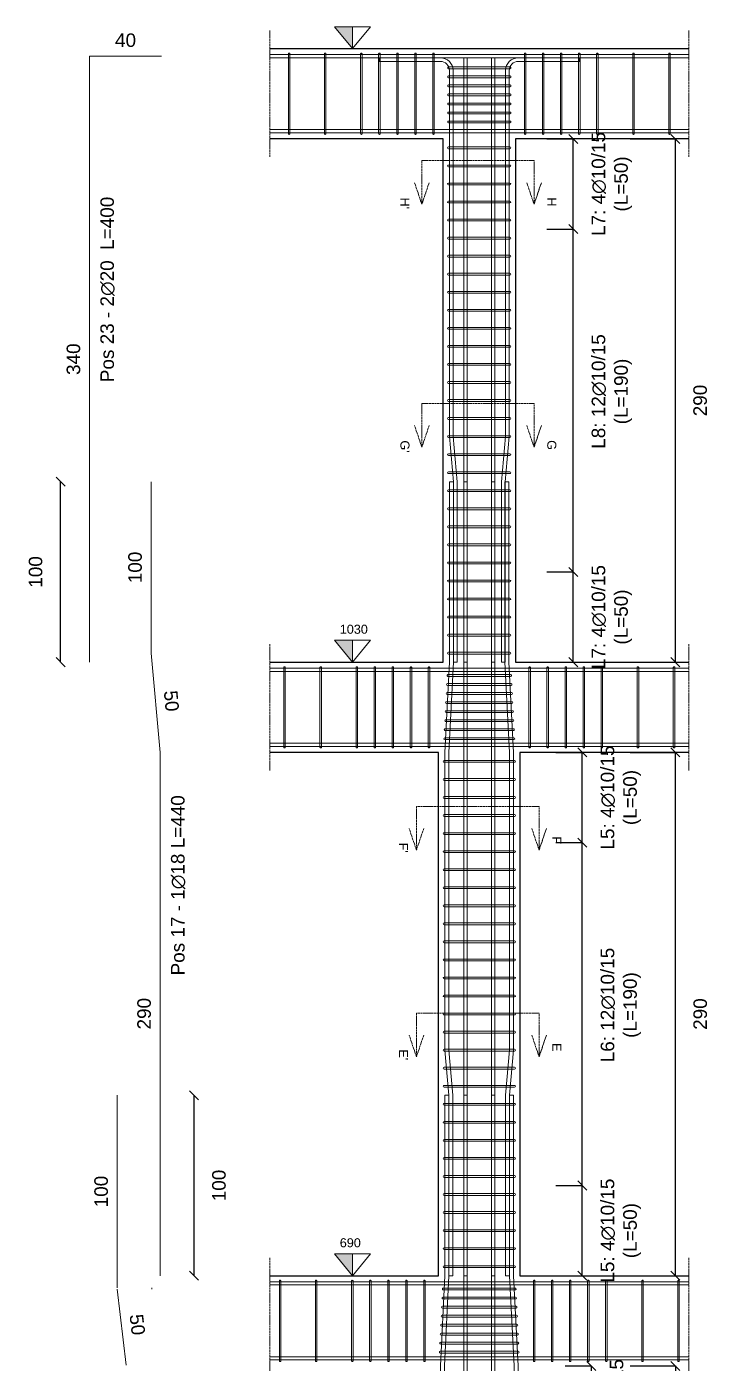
# Model space of a CAD drawing. Header units: millimetres. Extents: x -455371 to 117772, y -78417 to 116564.
# Drawn here: x -428086 to -424305, y 58303 to 65710 of the extents above; entities that cross this region are included whole.
import ezdxf

# ---------------------------------------------------------------- set-up
doc = ezdxf.new("R2010")
doc.units = ezdxf.units.MM
doc.linetypes.add('ACAD_ISO02W100', pattern=[15, 12, -3])
doc.layers.get('0').update_dxf_attribs({"color": 255})
for name, color, linetype, lineweight in [('armature', 5, 'Continuous', 18), ('Cls', 7, 'Continuous', 25), ('quote', 5, 'Continuous', 15), ('Scritte', 7, 'Continuous', 15), ('staffe', 10, 'Continuous', 15), ('tratteggio 1 a 50', 230, 'ACAD_ISO02W100', 15)]:
    doc.layers.add(name, color=color, linetype=linetype, lineweight=lineweight)
doc.layers.add('RETINI', color=253, linetype='Continuous')
doc.styles.get("Standard").update_dxf_attribs({"font": 'arial.ttf'})
doc.dimstyles.new('per distinte 1 a 50', dxfattribs={"dimtxt": 75, "dimasz": 150, "dimexe": 0.18, "dimexo": 250, "dimgap": 50, "dimtad": 1, "dimdec": 0, "dimlfac": 0.1, "dimzin": 0, "dimdsep": 46, "dimtxsty": 'Standard', "dimblk": 'NONE', "dimcen": 0, "dimse1": 1, "dimse2": 1, "dimsd1": 1, "dimsd2": 1, "dimadec": 0, "dimazin": 0, "dimtfac": 1, "dimtdec": 0, "dimtix": 1, "dimtofl": 0, "dimtmove": 0, "dimatfit": 3, "dimldrblk": 'NONE', "dimfxl": 250, "dimfxlon": 1, "dimtolj": 1, "dimtzin": 0, "dimarcsym": 2})
doc.dimstyles.new('scala1 a 50', dxfattribs={"dimtxt": 75, "dimasz": 50, "dimexe": 0.18, "dimexo": 250, "dimgap": 100, "dimtad": 2, "dimdec": 0, "dimlfac": 0.1, "dimzin": 0, "dimdsep": 46, "dimtxsty": 'Standard', "dimblk": 'OBLIQUE', "dimcen": -100, "dimadec": 0, "dimazin": 0, "dimtfac": 1, "dimtdec": 0, "dimtofl": 0, "dimtmove": 0, "dimatfit": 3, "dimfxl": 250, "dimfxlon": 1, "dimtolj": 1, "dimtzin": 0, "dimarcsym": 0})

# ---------------------------------------------------------------- blocks, each defined once
blk = doc.blocks.new('*U2539')
at = {"layer": 'staffe'}
blk.add_lwpolyline([(195, 5), (-195, 5, 1), (-195, -5), (195, -5, 1)], format="xyb", close=True, dxfattribs=at)
blk = doc.blocks.new('*U2566')
at = {"layer": 'armature', "color": 0, "linetype": 'ByBlock', "lineweight": -2, "transparency": 16777216}
for p in [(0, 2800), (0, 2700), (0, 2600), (0, 2500), (0, 2400), (0, 2300), (0, 2200), (0, 2100), (0, 2000), (0, 1900), (0, 1800), (0, 1700), (0, 1600), (0, 1500), (0, 1400), (0, 1300), (0, 1200), (0, 1100), (0, 1000), (0, 900), (0, 800), (0, 700), (0, 600), (0, 500), (0, 400), (0, 300), (0, 200), (0, 100), (0, 0)]:
    blk.add_blockref('*U2539', p, dxfattribs=at)
blk = doc.blocks.new('*U2567')
at = {"layer": 'staffe'}
for points in [[(-170.3, 5, 1), (-170.3, -5), (170.3, -5)], [(-170.3, 5), (170.3, 5, -1), (170.3, -5)]]:
    blk.add_lwpolyline(points, format="xyb", dxfattribs=at)
blk = doc.blocks.new('*U2568')
at = {"layer": 'armature', "color": 0, "linetype": 'ByBlock', "lineweight": -2, "transparency": 16777216}
for p in [(0, 2800), (0, 2700), (0, 2600), (0, 2500), (0, 2400), (0, 2300), (0, 2200), (0, 2100), (0, 2000), (0, 1900), (0, 1800), (0, 1700), (0, 1600), (0, 1500), (0, 1400), (0, 1300), (0, 1200), (0, 1100), (0, 1000), (0, 900), (0, 800), (0, 700), (0, 600), (0, 500), (0, 400), (0, 300), (0, 200), (0, 100), (0, 0)]:
    blk.add_blockref('*U2567', p, dxfattribs=at)
blk = doc.blocks.new('*U2609')
at = {"layer": 'staffe'}
for points in [[(-170.3, 5, 1), (-170.3, -5), (170.3, -5)], [(-170.3, 5), (170.3, 5, -1), (170.3, -5)]]:
    blk.add_lwpolyline(points, format="xyb", dxfattribs=at)
blk = doc.blocks.new('*U2534')
at = {"layer": 'armature', "color": 0, "linetype": 'ByBlock', "lineweight": -2, "transparency": 16777216}
for p in [(0, 0), (0, -50), (0, -100), (0, -150), (0, -200), (0, -250), (0, -300)]:
    blk.add_blockref('*U2609', p, dxfattribs=at)
blk = doc.blocks.new('*U2610')
at = {"layer": 'staffe'}
blk.add_lwpolyline([(-4, -220.9), (-4, 221.1)], dxfattribs=at)
blk.add_lwpolyline([(4, 221.1), (4, -221.1, -1.019498), (-4, -220.9)], format="xyb", dxfattribs=at)
blk.add_arc((0, 221.1), 4, 0, 182.21267, dxfattribs=at)
blk = doc.blocks.new('*U2573')
at = {"layer": 'armature', "color": 0, "linetype": 'ByBlock', "lineweight": -2, "transparency": 16777216}
for p in [(0, 0), (100, 0), (200, 0), (300, 0), (400, 0)]:
    blk.add_blockref('*U2610', p, dxfattribs=at)
blk = doc.blocks.new('*U2574')
at = {"layer": 'staffe'}
blk.add_lwpolyline([(-4, -220.9), (-4, 221.1)], dxfattribs=at)
blk.add_lwpolyline([(4, 221.1), (4, -221.1, -1.019498), (-4, -220.9)], format="xyb", dxfattribs=at)
blk.add_arc((0, 221.1), 4, 0, 182.21267, dxfattribs=at)
blk = doc.blocks.new('*U2575')
at = {"layer": 'armature', "color": 0, "linetype": 'ByBlock', "lineweight": -2, "transparency": 16777216}
for p in [(0, 0), (200, 0)]:
    blk.add_blockref('*U2574', p, dxfattribs=at)
blk = doc.blocks.new('*U2576')
at = {"layer": 'staffe'}
blk.add_lwpolyline([(-4, -220.9), (-4, 221.1)], dxfattribs=at)
blk.add_lwpolyline([(4, 221.1), (4, -221.1, -1.019498), (-4, -220.9)], format="xyb", dxfattribs=at)
blk.add_arc((0, 221.1), 4, 0, 182.21267, dxfattribs=at)
blk = doc.blocks.new('*U2577')
at = {"layer": 'armature', "color": 0, "linetype": 'ByBlock', "lineweight": -2, "transparency": 16777216}
for p in [(0, 0), (100, 0), (200, 0), (300, 0), (400, 0)]:
    blk.add_blockref('*U2576', p, dxfattribs=at)
blk = doc.blocks.new('*U2578')
at = {"layer": 'staffe'}
blk.add_lwpolyline([(-4, -220.9), (-4, 221.1)], dxfattribs=at)
blk.add_lwpolyline([(4, 221.1), (4, -221.1, -1.019498), (-4, -220.9)], format="xyb", dxfattribs=at)
blk.add_arc((0, 221.1), 4, 0, 182.21267, dxfattribs=at)
blk = doc.blocks.new('*U2579')
at = {"layer": 'armature', "color": 0, "linetype": 'ByBlock', "lineweight": -2, "transparency": 16777216}
for p in [(0, 0), (200, 0)]:
    blk.add_blockref('*U2578', p, dxfattribs=at)
blk = doc.blocks.new('*U2607')
at = {"layer": 'staffe'}
blk.add_lwpolyline([(-4, -220.9), (-4, 221.1)], dxfattribs=at)
blk.add_lwpolyline([(4, 221.1), (4, -221.1, -1.019498), (-4, -220.9)], format="xyb", dxfattribs=at)
blk.add_arc((0, 221.1), 4, 0, 182.21267, dxfattribs=at)
blk = doc.blocks.new('*U2608')
at = {"layer": 'armature', "color": 0, "linetype": 'ByBlock', "lineweight": -2, "transparency": 16777216}
for p in [(0, 0), (100, 0), (200, 0), (300, 0), (400, 0)]:
    blk.add_blockref('*U2607', p, dxfattribs=at)
blk = doc.blocks.new('*U2617')
at = {"layer": 'staffe'}
blk.add_lwpolyline([(-4, -220.9), (-4, 221.1)], dxfattribs=at)
blk.add_lwpolyline([(4, 221.1), (4, -221.1, -1.019498), (-4, -220.9)], format="xyb", dxfattribs=at)
blk.add_arc((0, 221.1), 4, 0, 182.21267, dxfattribs=at)
blk = doc.blocks.new('*U2618')
at = {"layer": 'armature', "color": 0, "linetype": 'ByBlock', "lineweight": -2, "transparency": 16777216}
for p in [(0, 0), (200, 0)]:
    blk.add_blockref('*U2617', p, dxfattribs=at)
blk = doc.blocks.new('*U2619')
at = {"layer": 'staffe'}
blk.add_lwpolyline([(-4, -220.9), (-4, 221.1)], dxfattribs=at)
blk.add_lwpolyline([(4, 221.1), (4, -221.1, -1.019498), (-4, -220.9)], format="xyb", dxfattribs=at)
blk.add_arc((0, 221.1), 4, 0, 182.21267, dxfattribs=at)
blk = doc.blocks.new('*U2620')
at = {"layer": 'armature', "color": 0, "linetype": 'ByBlock', "lineweight": -2, "transparency": 16777216}
for p in [(0, 0), (100, 0), (200, 0), (300, 0), (400, 0)]:
    blk.add_blockref('*U2619', p, dxfattribs=at)
blk = doc.blocks.new('*U2621')
at = {"layer": 'staffe'}
blk.add_lwpolyline([(-4, -220.9), (-4, 221.1)], dxfattribs=at)
blk.add_lwpolyline([(4, 221.1), (4, -221.1, -1.019498), (-4, -220.9)], format="xyb", dxfattribs=at)
blk.add_arc((0, 221.1), 4, 0, 182.21267, dxfattribs=at)
blk = doc.blocks.new('*U2622')
at = {"layer": 'armature', "color": 0, "linetype": 'ByBlock', "lineweight": -2, "transparency": 16777216}
for p in [(0, 0), (200, 0)]:
    blk.add_blockref('*U2621', p, dxfattribs=at)
blk = doc.blocks.new('*U2627')
at = {"layer": 'staffe'}
blk.add_lwpolyline([(-4, -220.9), (-4, 221.1)], dxfattribs=at)
blk.add_lwpolyline([(4, 221.1), (4, -221.1, -1.019498), (-4, -220.9)], format="xyb", dxfattribs=at)
blk.add_arc((0, 221.1), 4, 0, 182.21267, dxfattribs=at)
blk = doc.blocks.new('*U2628')
at = {"layer": 'armature', "color": 0, "linetype": 'ByBlock', "lineweight": -2, "transparency": 16777216}
for p in [(0, 0), (100, 0), (200, 0), (300, 0), (400, 0)]:
    blk.add_blockref('*U2627', p, dxfattribs=at)
blk = doc.blocks.new('*U2629')
at = {"layer": 'staffe'}
blk.add_lwpolyline([(-4, -220.9), (-4, 221.1)], dxfattribs=at)
blk.add_lwpolyline([(4, 221.1), (4, -221.1, -1.019498), (-4, -220.9)], format="xyb", dxfattribs=at)
blk.add_arc((0, 221.1), 4, 0, 182.21267, dxfattribs=at)
blk = doc.blocks.new('*U2630')
at = {"layer": 'armature', "color": 0, "linetype": 'ByBlock', "lineweight": -2, "transparency": 16777216}
for p in [(0, 0), (200, 0)]:
    blk.add_blockref('*U2629', p, dxfattribs=at)
blk = doc.blocks.new('*U2631')
at = {"layer": 'staffe'}
blk.add_lwpolyline([(-4, -220.9), (-4, 221.1)], dxfattribs=at)
blk.add_lwpolyline([(4, 221.1), (4, -221.1, -1.019498), (-4, -220.9)], format="xyb", dxfattribs=at)
blk.add_arc((0, 221.1), 4, 0, 182.21267, dxfattribs=at)
blk = doc.blocks.new('*U2632')
at = {"layer": 'armature', "color": 0, "linetype": 'ByBlock', "lineweight": -2, "transparency": 16777216}
for p in [(0, 0), (100, 0), (200, 0), (300, 0), (400, 0)]:
    blk.add_blockref('*U2631', p, dxfattribs=at)
blk = doc.blocks.new('*U2633')
at = {"layer": 'staffe'}
blk.add_lwpolyline([(-4, -220.9), (-4, 221.1)], dxfattribs=at)
blk.add_lwpolyline([(4, 221.1), (4, -221.1, -1.019498), (-4, -220.9)], format="xyb", dxfattribs=at)
blk.add_arc((0, 221.1), 4, 0, 182.21267, dxfattribs=at)
blk = doc.blocks.new('*U2634')
at = {"layer": 'armature', "color": 0, "linetype": 'ByBlock', "lineweight": -2, "transparency": 16777216}
for p in [(0, 0), (200, 0)]:
    blk.add_blockref('*U2633', p, dxfattribs=at)
blk = doc.blocks.new('*D3009')
at = {"layer": 'Defpoints', "color": 0, "transparency": 16777216}
for p in [(-427585.3, 58721.5), (-427584.9, 58721.6), (-427535.2, 58292.6)]:
    blk.add_point(p, dxfattribs=at)
at = {"layer": 'quote', "color": 0, "transparency": 16777216, "insert": (-427472.8, 58517.2), "char_height": 75, "attachment_point": 5, "rotation": 276.60722}
blk.add_mtext('\\A1;50', dxfattribs=at)
blk = doc.blocks.new('_None')
blk = doc.blocks.new('*D2791')
at = {"layer": 'Defpoints', "color": 0, "transparency": 16777216}
for p in [(-427346.9, 61692.6), (-427346.9, 58788.5), (-427346.9, 58788.5)]:
    blk.add_point(p, dxfattribs=at)
at = {"layer": 'quote', "color": 0, "transparency": 16777216, "insert": (-427435.2, 60240.5), "char_height": 75, "attachment_point": 5, "rotation": 90}
blk.add_mtext('\\A1;290', dxfattribs=at)
blk = doc.blocks.new('*D3010')
at = {"layer": 'Defpoints', "color": 0, "transparency": 16777216}
for p in [(-427396.9, 62238.5), (-427396.9, 62238.5), (-427346.9, 61692.6)]:
    blk.add_point(p, dxfattribs=at)
at = {"layer": 'quote', "color": 0, "transparency": 16777216, "insert": (-427284, 61973.6), "char_height": 75, "attachment_point": 5, "rotation": 275.23262}
blk.add_mtext('\\A1;50', dxfattribs=at)
blk = doc.blocks.new('*D3011')
at = {"layer": 'Defpoints', "color": 0, "transparency": 16777216}
for p in [(-427396.9, 63188.5), (-427396.9, 63188.5), (-427396.9, 62238.5)]:
    blk.add_point(p, dxfattribs=at)
at = {"layer": 'quote', "color": 0, "transparency": 16777216, "insert": (-427485.2, 62713.5), "char_height": 75, "attachment_point": 5, "rotation": 90}
blk.add_mtext('\\A1;100', dxfattribs=at)
blk = doc.blocks.new('*D2792')
at = {"layer": 'Defpoints', "color": 0, "transparency": 16777216}
for p in [(-427738.2, 65546.5), (-427738.2, 62188.5), (-427738.2, 62188.5)]:
    blk.add_point(p, dxfattribs=at)
at = {"layer": 'quote', "color": 0, "transparency": 16777216, "insert": (-427826.6, 63867.5), "char_height": 75, "attachment_point": 5, "rotation": 90}
blk.add_mtext('\\A1;340', dxfattribs=at)
blk = doc.blocks.new('*D3012')
at = {"layer": 'Defpoints', "color": 0, "transparency": 16777216}
for p in [(-427738.2, 65546.5), (-427738.2, 65546.5), (-427338.2, 65546.5)]:
    blk.add_point(p, dxfattribs=at)
at = {"layer": 'quote', "color": 0, "transparency": 16777216, "insert": (-427538.2, 65634.8), "char_height": 75, "attachment_point": 5}
blk.add_mtext('\\A1;40', dxfattribs=at)
blk = doc.blocks.new('*D2797')
at = {"layer": 'Defpoints', "color": 0, "transparency": 16777216}
for p in [(-427584.9, 59788.5), (-427584.9, 58721.5), (-427584.9, 58721.5)]:
    blk.add_point(p, dxfattribs=at)
at = {"layer": 'quote', "color": 0, "transparency": 16777216, "insert": (-427673.2, 59255), "char_height": 75, "attachment_point": 5, "rotation": 90}
blk.add_mtext('\\A1;100', dxfattribs=at)
blk = doc.blocks.new('_Oblique')
at = {"color": 0, "linetype": 'ByBlock', "lineweight": -2}
blk.add_line((-0.5, -0.5), (0.5, 0.5), dxfattribs=at)
blk = doc.blocks.new('*D2844')
at = {"layer": 'Defpoints', "color": 0, "transparency": 16777216}
for p in [(-427346.9, 59788.5), (-427158.8, 59788.5), (-427346.9, 58788.5)]:
    blk.add_point(p, dxfattribs=at)
at = {"layer": 'quote', "color": 0, "lineweight": -2, "transparency": 16777216}
for p, q in [((-427158.8, 59788.5), (-427158.6, 59788.5)), ((-427158.8, 58788.5), (-427158.8, 59788.5)), ((-427158.8, 58788.5), (-427158.6, 58788.5))]:
    blk.add_line(p, q, dxfattribs=at)
at = {"layer": 'quote', "color": 0, "lineweight": -2, "transparency": 16777216, "xscale": 50, "yscale": 50, "zscale": 50}
for p, rotation in [((-427158.8, 59788.5), 90), ((-427158.8, 58788.5), 270)]:
    blk.add_blockref('_Oblique', p, dxfattribs=dict(at, rotation=rotation))
at = {"layer": 'quote', "color": 0, "transparency": 16777216, "insert": (-427020.5, 59288.5), "char_height": 75, "attachment_point": 5, "rotation": 90}
blk.add_mtext('\\A1;100', dxfattribs=at)
blk = doc.blocks.new('*D2846')
at = {"layer": 'Defpoints', "color": 0, "transparency": 16777216}
for p in [(-427898.1, 63188.5), (-427738.2, 63188.5), (-427738.2, 62188.5)]:
    blk.add_point(p, dxfattribs=at)
at = {"layer": 'quote', "color": 0, "lineweight": -2, "transparency": 16777216}
for p, q in [((-427898.1, 63188.5), (-427898.2, 63188.5)), ((-427898.1, 62188.5), (-427898.1, 63188.5)), ((-427898.1, 62188.5), (-427898.2, 62188.5))]:
    blk.add_line(p, q, dxfattribs=at)
at = {"layer": 'quote', "color": 0, "lineweight": -2, "transparency": 16777216, "xscale": 50, "yscale": 50, "zscale": 50}
for p, rotation in [((-427898.1, 63188.5), 90), ((-427898.1, 62188.5), 270)]:
    blk.add_blockref('_Oblique', p, dxfattribs=dict(at, rotation=rotation))
at = {"layer": 'quote', "color": 0, "transparency": 16777216, "insert": (-428036.4, 62688.5), "char_height": 75, "attachment_point": 5, "rotation": 90}
blk.add_mtext('\\A1;100', dxfattribs=at)
blk = doc.blocks.new('*D2820')
at = {"layer": 'Defpoints', "color": 0, "transparency": 16777216}
for p in [(-425453.7, 65088.5), (-425453.7, 62188.5), (-424493.2, 62188.5)]:
    blk.add_point(p, dxfattribs=at)
at = {"layer": 'quote', "color": 0, "lineweight": -2, "transparency": 16777216}
for p, q in [((-424743.2, 65088.5), (-424493, 65088.5)), ((-424493.2, 65088.5), (-424493.2, 62188.5)), ((-424743.2, 62188.5), (-424493, 62188.5))]:
    blk.add_line(p, q, dxfattribs=at)
at = {"layer": 'quote', "color": 0, "lineweight": -2, "transparency": 16777216, "xscale": 50, "yscale": 50, "zscale": 50}
for p, rotation in [((-424493.2, 65088.5), 90), ((-424493.2, 62188.5), 270)]:
    blk.add_blockref('_Oblique', p, dxfattribs=dict(at, rotation=rotation))
at = {"layer": 'quote', "color": 0, "transparency": 16777216, "insert": (-424354.9, 63638.5), "char_height": 75, "attachment_point": 5, "rotation": 90}
blk.add_mtext('\\A1;290', dxfattribs=at)
blk = doc.blocks.new('*D2847')
at = {"layer": 'Defpoints', "color": 0, "transparency": 16777216}
for p in [(-425403.7, 61688.5), (-425403.7, 58788.5), (-424492.7, 58788.5)]:
    blk.add_point(p, dxfattribs=at)
at = {"layer": 'quote', "color": 0, "lineweight": -2, "transparency": 16777216}
for p, q in [((-424742.7, 61688.5), (-424492.5, 61688.5)), ((-424492.7, 61688.5), (-424492.7, 58788.5)), ((-424742.7, 58788.5), (-424492.5, 58788.5))]:
    blk.add_line(p, q, dxfattribs=at)
at = {"layer": 'quote', "color": 0, "lineweight": -2, "transparency": 16777216, "xscale": 50, "yscale": 50, "zscale": 50}
for p, rotation in [((-424492.7, 61688.5), 90), ((-424492.7, 58788.5), 270)]:
    blk.add_blockref('_Oblique', p, dxfattribs=dict(at, rotation=rotation))
at = {"layer": 'quote', "color": 0, "transparency": 16777216, "insert": (-424354.4, 60238.5), "char_height": 75, "attachment_point": 5, "rotation": 90}
blk.add_mtext('\\A1;290', dxfattribs=at)
blk = doc.blocks.new('*D2848')
at = {"layer": 'Defpoints', "color": 0, "transparency": 16777216}
for p in [(-425353.7, 58288.5), (-425353.7, 55388.5), (-424492.2, 55388.5)]:
    blk.add_point(p, dxfattribs=at)
at = {"layer": 'quote', "color": 0, "lineweight": -2, "transparency": 16777216}
for p, q in [((-424742.2, 58288.5), (-424492, 58288.5)), ((-424492.2, 58288.5), (-424492.2, 55388.5)), ((-424742.2, 55388.5), (-424492, 55388.5))]:
    blk.add_line(p, q, dxfattribs=at)
at = {"layer": 'quote', "color": 0, "lineweight": -2, "transparency": 16777216, "xscale": 50, "yscale": 50, "zscale": 50}
for p, rotation in [((-424492.2, 58288.5), 90), ((-424492.2, 55388.5), 270)]:
    blk.add_blockref('_Oblique', p, dxfattribs=dict(at, rotation=rotation))
at = {"layer": 'quote', "color": 0, "transparency": 16777216, "insert": (-424353.9, 56838.5), "char_height": 75, "attachment_point": 5, "rotation": 90}
blk.add_mtext('\\A1;290', dxfattribs=at)
blk = doc.blocks.new('*D2864')
at = {"layer": 'Defpoints', "color": 0, "transparency": 16777216}
for p in [(-425353.7, 58288.5), (-424957.8, 58288.5), (-425353.7, 57788.5)]:
    blk.add_point(p, dxfattribs=at)
at = {"layer": 'quote', "color": 0, "lineweight": -2, "transparency": 16777216}
for p, q in [((-425103.7, 58288.5), (-424957.6, 58288.5)), ((-424957.8, 57788.5), (-424957.8, 58288.5)), ((-425103.7, 57788.5), (-424957.6, 57788.5))]:
    blk.add_line(p, q, dxfattribs=at)
at = {"layer": 'quote', "color": 0, "lineweight": -2, "transparency": 16777216, "xscale": 50, "yscale": 50, "zscale": 50}
for p, rotation in [((-424957.8, 58288.5), 90), ((-424957.8, 57788.5), 270)]:
    blk.add_blockref('_Oblique', p, dxfattribs=dict(at, rotation=rotation))
at = {"layer": 'quote', "color": 0, "transparency": 16777216, "insert": (-424744.8, 58038.5), "char_height": 75, "attachment_point": 5, "rotation": 90}
blk.add_mtext('\\A1;L3: {\\A0;4∅10/15} \\P(L=50)', dxfattribs=at)
blk = doc.blocks.new('*D2865')
at = {"layer": 'Defpoints', "color": 0, "transparency": 16777216}
for p in [(-425403.7, 59288.5), (-425007.8, 59288.5), (-425403.7, 58788.5)]:
    blk.add_point(p, dxfattribs=at)
at = {"layer": 'quote', "color": 0, "lineweight": -2, "transparency": 16777216}
for p, q in [((-425153.7, 59288.5), (-425007.6, 59288.5)), ((-425007.8, 58788.5), (-425007.8, 59288.5)), ((-425153.7, 58788.5), (-425007.6, 58788.5))]:
    blk.add_line(p, q, dxfattribs=at)
at = {"layer": 'quote', "color": 0, "lineweight": -2, "transparency": 16777216, "xscale": 50, "yscale": 50, "zscale": 50}
for p, rotation in [((-425007.8, 59288.5), 90), ((-425007.8, 58788.5), 270)]:
    blk.add_blockref('_Oblique', p, dxfattribs=dict(at, rotation=rotation))
at = {"layer": 'quote', "color": 0, "transparency": 16777216, "insert": (-424794.8, 59038.5), "char_height": 75, "attachment_point": 5, "rotation": 90}
blk.add_mtext('\\A1;L5: {\\A0;4∅10/15} \\P(L=50)', dxfattribs=at)
blk = doc.blocks.new('*D2866')
at = {"layer": 'Defpoints', "color": 0, "transparency": 16777216}
for p in [(-425403.7, 61188.5), (-425007.8, 61188.5), (-425403.7, 59288.5)]:
    blk.add_point(p, dxfattribs=at)
at = {"layer": 'quote', "color": 0, "lineweight": -2, "transparency": 16777216}
for p, q in [((-425153.7, 61188.5), (-425007.6, 61188.5)), ((-425007.8, 59288.5), (-425007.8, 61188.5)), ((-425153.7, 59288.5), (-425007.6, 59288.5))]:
    blk.add_line(p, q, dxfattribs=at)
at = {"layer": 'quote', "color": 0, "lineweight": -2, "transparency": 16777216, "xscale": 50, "yscale": 50, "zscale": 50}
for p, rotation in [((-425007.8, 61188.5), 90), ((-425007.8, 59288.5), 270)]:
    blk.add_blockref('_Oblique', p, dxfattribs=dict(at, rotation=rotation))
at = {"layer": 'quote', "color": 0, "transparency": 16777216, "insert": (-424794.8, 60288.5), "char_height": 75, "attachment_point": 5, "rotation": 90}
blk.add_mtext('\\A1;L6: {\\A0;12∅10/15} \\P(L=190)', dxfattribs=at)
blk = doc.blocks.new('*D2867')
at = {"layer": 'Defpoints', "color": 0, "transparency": 16777216}
for p in [(-425403.7, 61688.5), (-425007.8, 61688.5), (-425403.7, 61188.5)]:
    blk.add_point(p, dxfattribs=at)
at = {"layer": 'quote', "color": 0, "lineweight": -2, "transparency": 16777216}
for p, q in [((-425153.7, 61688.5), (-425007.6, 61688.5)), ((-425007.8, 61188.5), (-425007.8, 61688.5)), ((-425153.7, 61188.5), (-425007.6, 61188.5))]:
    blk.add_line(p, q, dxfattribs=at)
at = {"layer": 'quote', "color": 0, "lineweight": -2, "transparency": 16777216, "xscale": 50, "yscale": 50, "zscale": 50}
for p, rotation in [((-425007.8, 61688.5), 90), ((-425007.8, 61188.5), 270)]:
    blk.add_blockref('_Oblique', p, dxfattribs=dict(at, rotation=rotation))
at = {"layer": 'quote', "color": 0, "transparency": 16777216, "insert": (-424794.8, 61438.5), "char_height": 75, "attachment_point": 5, "rotation": 90}
blk.add_mtext('\\A1;L5: {\\A0;4∅10/15} \\P(L=50)', dxfattribs=at)
blk = doc.blocks.new('*D2868')
at = {"layer": 'Defpoints', "color": 0, "transparency": 16777216}
for p in [(-425453.7, 62688.5), (-425057.8, 62688.5), (-425453.7, 62188.5)]:
    blk.add_point(p, dxfattribs=at)
at = {"layer": 'quote', "color": 0, "lineweight": -2, "transparency": 16777216}
for p, q in [((-425203.7, 62688.5), (-425057.6, 62688.5)), ((-425057.8, 62188.5), (-425057.8, 62688.5)), ((-425203.7, 62188.5), (-425057.6, 62188.5))]:
    blk.add_line(p, q, dxfattribs=at)
at = {"layer": 'quote', "color": 0, "lineweight": -2, "transparency": 16777216, "xscale": 50, "yscale": 50, "zscale": 50}
for p, rotation in [((-425057.8, 62688.5), 90), ((-425057.8, 62188.5), 270)]:
    blk.add_blockref('_Oblique', p, dxfattribs=dict(at, rotation=rotation))
at = {"layer": 'quote', "color": 0, "transparency": 16777216, "insert": (-424844.8, 62438.5), "char_height": 75, "attachment_point": 5, "rotation": 90}
blk.add_mtext('\\A1;L7: {\\A0;4∅10/15} \\P(L=50)', dxfattribs=at)
blk = doc.blocks.new('*D2869')
at = {"layer": 'Defpoints', "color": 0, "transparency": 16777216}
for p in [(-425453.7, 64588.5), (-425057.8, 64588.5), (-425453.7, 62688.5)]:
    blk.add_point(p, dxfattribs=at)
at = {"layer": 'quote', "color": 0, "lineweight": -2, "transparency": 16777216}
for p, q in [((-425203.7, 64588.5), (-425057.6, 64588.5)), ((-425057.8, 62688.5), (-425057.8, 64588.5)), ((-425203.7, 62688.5), (-425057.6, 62688.5))]:
    blk.add_line(p, q, dxfattribs=at)
at = {"layer": 'quote', "color": 0, "lineweight": -2, "transparency": 16777216, "xscale": 50, "yscale": 50, "zscale": 50}
for p, rotation in [((-425057.8, 64588.5), 90), ((-425057.8, 62688.5), 270)]:
    blk.add_blockref('_Oblique', p, dxfattribs=dict(at, rotation=rotation))
at = {"layer": 'quote', "color": 0, "transparency": 16777216, "insert": (-424844.8, 63688.5), "char_height": 75, "attachment_point": 5, "rotation": 90}
blk.add_mtext('\\A1;L8: {\\A0;12∅10/15} \\P(L=190)', dxfattribs=at)
blk = doc.blocks.new('*D2870')
at = {"layer": 'Defpoints', "color": 0, "transparency": 16777216}
for p in [(-425453.7, 65088.5), (-425057.8, 65088.5), (-425453.7, 64588.5)]:
    blk.add_point(p, dxfattribs=at)
at = {"layer": 'quote', "color": 0, "lineweight": -2, "transparency": 16777216}
for p, q in [((-425203.7, 65088.5), (-425057.6, 65088.5)), ((-425057.8, 64588.5), (-425057.8, 65088.5)), ((-425203.7, 64588.5), (-425057.6, 64588.5))]:
    blk.add_line(p, q, dxfattribs=at)
at = {"layer": 'quote', "color": 0, "lineweight": -2, "transparency": 16777216, "xscale": 50, "yscale": 50, "zscale": 50}
for p, rotation in [((-425057.8, 65088.5), 90), ((-425057.8, 64588.5), 270)]:
    blk.add_blockref('_Oblique', p, dxfattribs=dict(at, rotation=rotation))
at = {"layer": 'quote', "color": 0, "transparency": 16777216, "insert": (-424844.8, 64838.5), "char_height": 75, "attachment_point": 5, "rotation": 90}
blk.add_mtext('\\A1;L7: {\\A0;4∅10/15} \\P(L=50)', dxfattribs=at)

msp = doc.modelspace()

# ---------------------------------------------------------------- hatches: boundary and pattern name
at = {"layer": 'RETINI'}
h = msp.add_hatch(color=256, dxfattribs=at)
h.dxf.hatch_style = 1
h.paths.add_polyline_path([(-426380.7, 65709.9), (-426280.7, 65588.5), (-426280.7, 65709.9)])
h = msp.add_hatch(color=256, dxfattribs=at)
h.dxf.hatch_style = 1
h.paths.add_polyline_path([(-426380.7, 62309.9), (-426280.7, 62188.5), (-426280.7, 62309.9)])
h = msp.add_hatch(color=256, dxfattribs=at)
h.dxf.hatch_style = 1
h.paths.add_polyline_path([(-426380.7, 58909.9), (-426280.7, 58788.5), (-426280.7, 58909.9)])

# ---------------------------------------------------------------- linework, layer by layer
at = {"layer": 'armature'}
for p, q in [((-427396.9, 63188.5), (-427396.9, 62238.5)), ((-427396.9, 62238.5), (-427346.9, 61688.5)), ((-427346.9, 61688.5), (-427346.9, 58788.5)), ((-427584.9, 58721.6), (-427584.9, 59788.5)), ((-427535.2, 58292.6), (-427584.4, 58713.5))]:
    msp.add_line(p, q, dxfattribs=at)
for points in [[(-426738.9, 65555.5), (-424418, 65555.5)], [(-427738.2, 65546.5), (-427538.2, 65546.5), (-427338.2, 65546.5)], [(-427738.2, 65546.5), (-427738.2, 62188.5)], [(-426738.9, 65537.5), (-424418, 65537.5)], [(-426738.9, 65139.5), (-424418, 65139.5)], [(-426738.9, 65121.5), (-424418, 65121.5)], [(-425646.4, 58788.5), (-425664.4, 58788.5), (-425664.4, 63188.5), (-425646.4, 63188.5), (-425646.4, 58788.5)], [(-425493, 58788.5), (-425511, 58788.5), (-425511, 63188.5), (-425493, 63188.5), (-425493, 58788.5)], [(-426738.9, 62155.5), (-424418, 62155.5)], [(-426738.9, 62137.5), (-424418, 62137.5)], [(-426738.9, 61739.5), (-424418, 61739.5)], [(-426738.9, 61721.5), (-424418, 61721.5)], [(-425646.4, 55388.5), (-425664.4, 55388.5), (-425664.4, 59788.5), (-425646.4, 59788.5), (-425646.4, 55388.5)], [(-425493, 55388.5), (-425511, 55388.5), (-425511, 59788.5), (-425493, 59788.5), (-425493, 55388.5)], [(-426738.9, 58755.5), (-424418, 58755.5)], [(-426738.9, 58737.5), (-424418, 58737.5)], [(-426738.9, 58339.5), (-424418, 58339.5)], [(-426738.9, 58321.5), (-424418, 58321.5)]]:
    msp.add_lwpolyline(points, dxfattribs=at)
for points in [[(-425701.7, 63188.5), (-425723.7, 63438.5), (-425723.7, 65399), (-425723.7, 65467.5, 0.414214), (-425793.7, 65537.5), (-426133.7, 65537.5), (-426133.7, 65517.5), (-425793.7, 65517.5, -0.414214), (-425743.7, 65467.5), (-425743.7, 65399), (-425743.7, 63438.5), (-425721.7, 63188.5), (-425721.7, 62188.5), (-425701.7, 62188.5), (-425701.7, 63188.5)], [(-425455.1, 63188.5), (-425433.1, 63438.5), (-425433.1, 65399), (-425433.1, 65467.5, -0.414214), (-425363.1, 65537.5), (-425023.1, 65537.5), (-425023.1, 65517.5), (-425363.1, 65517.5, 0.414214), (-425413.1, 65467.5), (-425413.1, 65399), (-425413.1, 63438.5), (-425435.1, 63188.5), (-425435.1, 62188.5), (-425455.1, 62188.5), (-425455.1, 63188.5)]]:
    msp.add_lwpolyline(points, format="xyb", dxfattribs=at)
for points in [[(-425664.4, 62188.5), (-425646.4, 62188.5), (-425646.4, 65537.5), (-425664.4, 65537.5)], [(-425511, 62188.5), (-425493, 62188.5), (-425493, 65537.5), (-425511, 65537.5)], [(-425724.7, 59788.5), (-425746.7, 60038.5), (-425746.7, 61688.5), (-425721.7, 62188.5), (-425721.7, 63188.5), (-425743.7, 63188.5), (-425743.7, 62188.5), (-425768.7, 61688.5), (-425768.7, 60038.5), (-425746.7, 59788.5), (-425746.7, 58788.5), (-425724.7, 58788.5)], [(-425433.3, 59788.5), (-425411.3, 60038.5), (-425411.3, 61688.5), (-425436.3, 62188.5), (-425436.3, 63188.5), (-425414.3, 63188.5), (-425414.3, 62188.5), (-425389.3, 61688.5), (-425389.3, 60038.5), (-425410.7, 59788.5), (-425411.3, 58788.5), (-425433.3, 58788.5)], [(-425749.7, 56388.5), (-425771.7, 56638.5), (-425771.7, 58288.5), (-425746.7, 58788.5), (-425746.7, 59788.5), (-425768.7, 59788.5), (-425768.7, 58788.5), (-425793.7, 58288.5), (-425793.7, 56638.5), (-425771.7, 56388.5), (-425771.7, 55388.5), (-425749.7, 55388.5)], [(-425407.7, 56449.7), (-425385.7, 56638.5), (-425385.7, 58288.5), (-425410.7, 58788.5), (-425410.7, 59788.5), (-425388.7, 59788.5), (-425388.7, 58788.5), (-425363.7, 58288.5), (-425363.7, 56638.5), (-425385.7, 56449.7), (-425385.7, 55388.5), (-425407.7, 55388.5)]]:
    msp.add_lwpolyline(points, close=True, dxfattribs=at)
msp.add_arc((-427322.9, 58721.6), 70, 180, 186.67007, dxfattribs=at)
at = {"layer": 'Cls'}
msp.add_line((-425287.7, 61266.6), (-425287.7, 61266.6), dxfattribs=at)
for points in [[(-426738.9, 65588.5), (-425778.7, 65588.5), (-425378.7, 65588.5), (-424418, 65588.5)], [(-426738.9, 62188.5), (-425778.7, 62188.5), (-425778.7, 65088.5), (-426738.9, 65088.5)], [(-424418, 65088.5), (-425378.7, 65088.5), (-425378.7, 62188.5), (-424418, 62188.5)], [(-426738.9, 58788.5), (-425803.7, 58788.5), (-425803.7, 61688.5), (-426738.9, 61688.5)], [(-424418, 61688.5), (-425353.7, 61688.5), (-425353.7, 58788.5), (-424418, 58788.5)]]:
    msp.add_lwpolyline(points, dxfattribs=at)
at = {"layer": 'quote'}
for points in [[(-426280.7, 65588.5), (-426380.7, 65709.9), (-426180.7, 65709.9), (-426280.7, 65588.5)], [(-426280.7, 65588.5), (-426280.7, 65709.9)], [(-426280.7, 62188.5), (-426380.7, 62309.9), (-426180.7, 62309.9), (-426280.7, 62188.5)], [(-426280.7, 62188.5), (-426280.7, 62309.9)], [(-426280.7, 58788.5), (-426380.7, 58909.9), (-426180.7, 58909.9), (-426280.7, 58788.5)], [(-426280.7, 58788.5), (-426280.7, 58909.9)]]:
    msp.add_lwpolyline(points, dxfattribs=at)
at = {"layer": 'staffe'}
for points in [[(-425578.7, 62069.6), (-425754.9, 62069.6, 1), (-425754.9, 62059.6), (-425578.7, 62059.6)], [(-425752.2, 62119.6, 1.001944), (-425752.2, 62109.6), (-425578.7, 62109.6)], [(-425405.2, 62119.6, -1.001944), (-425405.2, 62109.6), (-425578.7, 62109.6)], [(-425578.7, 62069.6), (-425402.5, 62069.6, -1), (-425402.5, 62059.6), (-425578.7, 62059.6)], [(-425578.7, 62019.6), (-425757.4, 62019.6, 1), (-425757.4, 62009.6), (-425578.7, 62009.6)], [(-425578.7, 62019.6), (-425400, 62019.6, -1), (-425400, 62009.6), (-425578.7, 62009.6)], [(-425578.7, 61919.6), (-425762.4, 61919.6, 1), (-425762.4, 61909.6), (-425578.7, 61909.6)], [(-425578.7, 61969.6), (-425759.9, 61969.6, 1), (-425759.9, 61959.6), (-425578.7, 61959.6)], [(-425578.7, 61969.6), (-425397.5, 61969.6, -1), (-425397.5, 61959.6), (-425578.7, 61959.6)], [(-425578.7, 61919.6), (-425395, 61919.6, -1), (-425395, 61909.6), (-425578.7, 61909.6)], [(-425578.7, 61869.6), (-425764.9, 61869.6, 1), (-425764.9, 61859.6), (-425578.7, 61859.6)], [(-425578.7, 61869.6), (-425392.5, 61869.6, -1), (-425392.5, 61859.6), (-425578.7, 61859.6)], [(-425767.3, 61809.6, -1.014887), (-425767.3, 61819.6), (-425578.7, 61819.6)], [(-425390.1, 61809.6, 1.014887), (-425390.1, 61819.6), (-425578.7, 61819.6)], [(-425578.7, 61769.6), (-425769.9, 61769.6, 1), (-425769.9, 61759.6), (-425578.7, 61759.6)], [(-425578.7, 61769.6), (-425387.5, 61769.6, -1), (-425387.5, 61759.6), (-425578.7, 61759.6)], [(-425578.7, 58669.6), (-425779.9, 58669.6, 1), (-425779.9, 58659.6), (-425578.7, 58659.6)], [(-425777.2, 58719.6, 1.001944), (-425777.2, 58709.6), (-425578.7, 58709.6)], [(-425380.2, 58719.6, -1.001944), (-425380.2, 58709.6), (-425578.7, 58709.6)], [(-425578.7, 58669.6), (-425377.5, 58669.6, -1), (-425377.5, 58659.6), (-425578.7, 58659.6)], [(-425578.7, 58619.6), (-425782.4, 58619.6, 1), (-425782.4, 58609.6), (-425578.7, 58609.6)], [(-425578.7, 58619.6), (-425375, 58619.6, -1), (-425375, 58609.6), (-425578.7, 58609.6)], [(-425578.7, 58519.6), (-425787.4, 58519.6, 1), (-425787.4, 58509.6), (-425578.7, 58509.6)], [(-425578.7, 58569.6), (-425784.9, 58569.6, 1), (-425784.9, 58559.6), (-425578.7, 58559.6)], [(-425578.7, 58569.6), (-425372.5, 58569.6, -1), (-425372.5, 58559.6), (-425578.7, 58559.6)], [(-425578.7, 58519.6), (-425370, 58519.6, -1), (-425370, 58509.6), (-425578.7, 58509.6)], [(-425578.7, 58469.6), (-425789.9, 58469.6, 1), (-425789.9, 58459.6), (-425578.7, 58459.6)], [(-425578.7, 58469.6), (-425367.5, 58469.6, -1), (-425367.5, 58459.6), (-425578.7, 58459.6)], [(-425578.7, 58369.6), (-425794.9, 58369.6, 1), (-425794.9, 58359.6), (-425578.7, 58359.6)], [(-425792.3, 58409.6, -1.014887), (-425792.3, 58419.6), (-425578.7, 58419.6)], [(-425365.1, 58409.6, 1.014887), (-425365.1, 58419.6), (-425578.7, 58419.6)], [(-425578.7, 58369.6), (-425362.5, 58369.6, -1), (-425362.5, 58359.6), (-425578.7, 58359.6)]]:
    msp.add_lwpolyline(points, format="xyb", dxfattribs=at)
for points in [[(-425752.3, 62119.6), (-425578.7, 62119.6)], [(-425405.2, 62119.6), (-425578.7, 62119.6)], [(-425767.3, 61809.6), (-425578.7, 61809.6)], [(-425390.1, 61809.6), (-425578.7, 61809.6)], [(-425777.3, 58719.6), (-425578.7, 58719.6)], [(-425380.2, 58719.6), (-425578.7, 58719.6)], [(-425792.3, 58409.6), (-425578.7, 58409.6)], [(-425365.1, 58409.6), (-425578.7, 58409.6)]]:
    msp.add_lwpolyline(points, dxfattribs=at)
at = {"layer": 'tratteggio 1 a 50'}
for p, q in [((-425275.1, 64967.8), (-425896.8, 64967.8)), ((-425896.8, 64967.8), (-425896.8, 64726)), ((-425275.1, 64726), (-425275.1, 64967.8)), ((-425896.8, 64726), (-425937.2, 64845.5)), ((-425856.4, 64845.5), (-425896.8, 64726)), ((-425315.5, 64845.5), (-425315.5, 64845.5)), ((-425315.5, 64845.5), (-425275.1, 64726)), ((-425275.1, 63621.9), (-425896.8, 63621.9)), ((-425896.8, 63621.9), (-425896.8, 63380.1)), ((-425275.1, 63380.1), (-425275.1, 63621.9)), ((-425896.8, 63380.1), (-425937.2, 63499.7)), ((-425856.4, 63499.7), (-425896.8, 63380.1)), ((-425315.5, 63499.7), (-425315.5, 63499.7)), ((-425315.5, 63499.7), (-425275.1, 63380.1)), ((-425247.3, 61388.9), (-425926.8, 61388.9)), ((-425926.8, 61388.9), (-425926.8, 61147)), ((-425247.3, 61147), (-425247.3, 61388.9)), ((-425926.8, 61147), (-425967.2, 61266.6)), ((-425967.2, 61266.6), (-425967.2, 61266.6)), ((-425886.5, 61266.6), (-425926.8, 61147)), ((-425886.5, 61266.6), (-425886.5, 61266.6)), ((-425287.7, 61266.6), (-425247.3, 61147)), ((-425247.3, 60243.5), (-425926.8, 60243.5)), ((-425926.8, 60243.5), (-425926.8, 60001.7)), ((-425247.3, 60001.7), (-425247.3, 60243.5)), ((-425926.8, 60001.7), (-425967.2, 60121.2)), ((-425967.2, 60121.2), (-425967.2, 60121.2)), ((-425886.5, 60121.2), (-425926.8, 60001.7)), ((-425886.5, 60121.2), (-425886.5, 60121.2)), ((-425287.7, 60121.2), (-425287.7, 60121.2)), ((-425287.7, 60121.2), (-425247.3, 60001.7))]:
    msp.add_line(p, q, dxfattribs=at)
for points in [[(-426738.9, 65688.5), (-426738.9, 64988.5)], [(-424418, 65688.5), (-424418, 64988.5)], [(-426738.9, 62288.5), (-426738.9, 61588.5)], [(-424418, 62288.5), (-424418, 61588.5)], [(-426738.9, 58888.5), (-426738.9, 58188.5)], [(-424418, 58888.5), (-424418, 58188.5)]]:
    msp.add_lwpolyline(points, dxfattribs=at)
for points in [[(-425275.1, 64726), (-425234.7, 64845.5), (-425234.7, 64845.5), (-425234.7, 64845.5)], [(-425275.1, 63380.1), (-425234.7, 63499.7), (-425234.7, 63499.7), (-425234.7, 63499.7)], [(-425247.3, 61147), (-425206.9, 61266.6), (-425206.9, 61266.6), (-425206.9, 61266.6)], [(-425247.3, 61147), (-425206.9, 61266.6), (-425206.9, 61266.6), (-425206.9, 61266.6)], [(-425247.3, 60001.7), (-425206.9, 60121.2), (-425206.9, 60121.2), (-425206.9, 60121.2)], [(-425247.3, 60001.7), (-425206.9, 60121.2), (-425206.9, 60121.2), (-425206.9, 60121.2)]]:
    msp.add_lwpolyline(points, close=True, dxfattribs=at)

# ---------------------------------------------------------------- block references
at = {"layer": 'armature', "xscale": -1}
for name, p in [('*U2579', (-426432.1, 65338.4)), ('*U2577', (-425832.1, 65338.4)), ('*U2618', (-426457.1, 61938.4)), ('*U2608', (-425857.1, 61938.4)), ('*U2622', (-426482.1, 58538.4)), ('*U2620', (-425882.1, 58538.4))]:
    msp.add_blockref(name, p, dxfattribs=at)
at = {"layer": 'armature'}
for name, p in [('*U2573', (-425324.7, 65338.4)), ('*U2575', (-424724.7, 65338.4)), ('*U2534', (-425578.4, 65482.1)), ('*U2568', (-425579, 62238.5)), ('*U2628', (-425299.7, 61938.4)), ('*U2630', (-424699.7, 61938.4)), ('*U2566', (-425578.7, 58838.5)), ('*U2632', (-425274.7, 58538.4)), ('*U2634', (-424674.7, 58538.4))]:
    msp.add_blockref(name, p, dxfattribs=at)

# ---------------------------------------------------------------- texts
at = {"layer": 'Cls'}
for s, p in [("F'", (-426023.4, 61188.1)), ("E'", (-426023.4, 60042.8))]:
    msp.add_text(s, height=50, rotation=270, dxfattribs=at).set_placement(p)
at = {"layer": 'Scritte', "attachment_point": 1}
for s, width, insert, char_height, rotation in [('Pos 23 - 2∅20  L=400', 1233.302, (-427677.7, 63740.1), 75, 90), ("H'", 371.945, (-425965.5, 64763.6), 50, 270), ('H', 89.729, (-425152.1, 64764.6), 50, 270), ("G'", 371.945, (-425965.5, 63417.7), 50, 270), ('G', 89.729, (-425152.1, 63418.7), 50, 270), ('Pos 17 - 1∅18 L=440 ', 1136.46, (-427286.4, 60452.6), 75, 90), ('F', 371.945, (-425124.3, 61223.1), 50, 270), ('E', 371.945, (-425124.3, 60077.8), 50, 270)]:
    msp.add_mtext_dynamic_manual_height_columns(s, width=width, gutter_width=12.5, heights=[0], dxfattribs=dict(at, insert=insert, char_height=char_height, rotation=rotation))
at = {"layer": 'Scritte', "char_height": 50, "attachment_point": 1}
for s, insert in [('1030', (-426351.4, 62396.1)), ('690', (-426351.4, 58996.1))]:
    msp.add_mtext_dynamic_manual_height_columns(s, width=147.198, gutter_width=12.5, heights=[0], dxfattribs=dict(at, insert=insert))

# ---------------------------------------------------------------- dimensions: what is measured, and where the dimension line sits
at = {"layer": 'quote'}
dim = msp.add_aligned_dim(p1=(-427338.2, 65546.5), p2=(-427738.2, 65546.5), distance=0, dimstyle='per distinte 1 a 50', dxfattribs=at)
dim.commit()
dim.dimension.update_dxf_attribs({"geometry": '*D3012', "text_midpoint": (-427538.2, 65634.8)})
for base, p1, p2, text, picture, middle in [((-427738.2, 62188.5), (-427738.2, 65546.5), (-427738.2, 62188.5), '340', '*D2792', (-427826.6, 63867.5)), ((-427396.9, 63188.5), (-427396.9, 62238.5), (-427396.9, 63188.5), '100', '*D3011', (-427485.2, 62713.5)), ((-427584.9, 58721.5), (-427584.9, 59788.5), (-427584.9, 58721.5), '100', '*D2797', (-427673.2, 59255))]:
    dim = msp.add_linear_dim(base=base, p1=p1, p2=p2, angle=90, text=text, dimstyle='per distinte 1 a 50', dxfattribs=at)
    dim.commit()
    dim.dimension.update_dxf_attribs({"geometry": picture, "text_midpoint": middle})
for base, p1, p2, text, picture, middle in [((-425057.8, 65088.5), (-425453.7, 64588.5), (-425453.7, 65088.5), 'L7: {\\A0;4∅10/15} \\P(L=<>)', '*D2870', (-425057.8, 64838.5)), ((-425057.8, 64588.5), (-425453.7, 62688.5), (-425453.7, 64588.5), 'L8: {\\A0;12∅10/15} \\P(L=<>)', '*D2869', (-425057.8, 63688.5)), ((-425057.8, 62688.5), (-425453.7, 62188.5), (-425453.7, 62688.5), 'L7: {\\A0;4∅10/15} \\P(L=<>)', '*D2868', (-425057.8, 62438.5)), ((-425007.8, 61688.5), (-425403.7, 61188.5), (-425403.7, 61688.5), 'L5: {\\A0;4∅10/15} \\P(L=<>)', '*D2867', (-425007.8, 61438.5)), ((-425007.8, 61188.5), (-425403.7, 59288.5), (-425403.7, 61188.5), 'L6: {\\A0;12∅10/15} \\P(L=<>)', '*D2866', (-425007.8, 60288.5)), ((-425007.8, 59288.5), (-425403.7, 58788.5), (-425403.7, 59288.5), 'L5: {\\A0;4∅10/15} \\P(L=<>)', '*D2865', (-425007.8, 59038.5)), ((-424957.8, 58288.5), (-425353.7, 57788.5), (-425353.7, 58288.5), 'L3: {\\A0;4∅10/15} \\P(L=<>)', '*D2864', (-424957.8, 58038.5))]:
    dim = msp.add_linear_dim(base=base, p1=p1, p2=p2, angle=90, text=text, dimstyle='scala1 a 50', dxfattribs=at)
    dim.commit()
    dim.dimension.update_dxf_attribs({"geometry": picture, "text_midpoint": middle, "dimtype": 161})
for base, p1, p2, dimstyle, picture, middle in [((-424493.2, 62188.5), (-425453.7, 65088.5), (-425453.7, 62188.5), 'scala1 a 50', '*D2820', (-424354.9, 63638.5)), ((-427898.1, 63188.5), (-427738.2, 62188.5), (-427738.2, 63188.5), 'scala1 a 50', '*D2846', (-428036.4, 62688.5)), ((-424492.7, 58788.5), (-425403.7, 61688.5), (-425403.7, 58788.5), 'scala1 a 50', '*D2847', (-424354.4, 60238.5)), ((-427346.9, 58788.5), (-427346.9, 61692.6), (-427346.9, 58788.5), 'per distinte 1 a 50', '*D2791', (-427435.2, 60240.5)), ((-427158.8, 59788.5), (-427346.9, 58788.5), (-427346.9, 59788.5), 'scala1 a 50', '*D2844', (-427020.5, 59288.5)), ((-424492.2, 55388.5), (-425353.7, 58288.5), (-425353.7, 55388.5), 'scala1 a 50', '*D2848', (-424353.9, 56838.5))]:
    dim = msp.add_linear_dim(base=base, p1=p1, p2=p2, angle=90, dimstyle=dimstyle, dxfattribs=at)
    dim.commit()
    dim.dimension.update_dxf_attribs({"geometry": picture, "text_midpoint": middle})
for p1, p2, distance, picture, middle in [((-427346.9, 61692.6), (-427396.9, 62238.5), 0, '*D3010', (-427284, 61973.6)), ((-427535.2, 58292.6), (-427584.9, 58721.6), 0.5, '*D3009', (-427472.8, 58517.2))]:
    dim = msp.add_aligned_dim(p1=p1, p2=p2, distance=distance, text='50', dimstyle='per distinte 1 a 50', dxfattribs=at)
    dim.commit()
    dim.dimension.update_dxf_attribs({"geometry": picture, "text_midpoint": middle})

doc.saveas('drawing.dxf')
